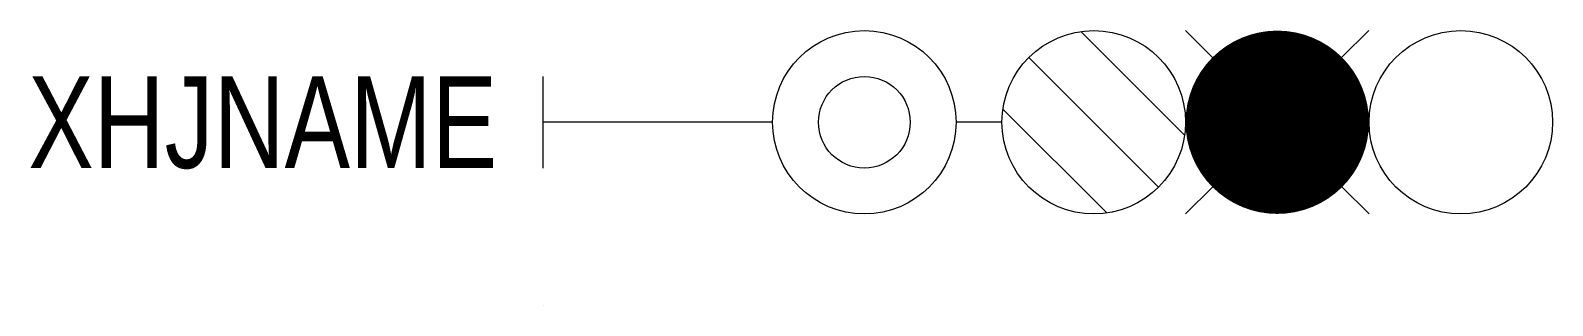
# Model space of a CAD drawing. Header units: inches. Extents: x -11.2 to 22, y 0 to 6.
import ezdxf
from ezdxf.enums import TextEntityAlignment as Align

# ---------------------------------------------------------------- set-up
doc = ezdxf.new("R2010")
doc.units = ezdxf.units.IN
doc.header["$MEASUREMENT"] = 0

msp = doc.modelspace()

# ---------------------------------------------------------------- linework, layer by layer
at = {"color": 2}
for p, q in [((11.717, 5.98), (13.98, 3.717)), ((10.586, 5.414), (13.414, 2.586)), ((10.02, 4.283), (12.283, 2.02))]:
    msp.add_line(p, q, dxfattribs=at)
at = {"color": 1, "linetype": 'ByBlock', "ltscale": 3}
for p, q in [((14.586, 5.414), (14, 6)), ((17.995, 6.005), (17.409, 5.419)), ((14.586, 2.586), (14, 2)), ((18, 2), (17.414, 2.586))]:
    msp.add_line(p, q, dxfattribs=at)
at = {"color": 7}
for p, q in [((0, 3), (0, 5)), ((5, 4), (0, 4)), ((10, 4), (9, 4))]:
    msp.add_line(p, q, dxfattribs=at)
msp.add_line((0, 0.001), (0, -0.001))
at = {"color": 1, "const_width": 2}
msp.add_lwpolyline([(17, 4, 1), (15, 4, 1)], format="xyb", close=True, dxfattribs=at)
at = {"color": 7}
for radius in [2, 1]:
    msp.add_circle((7, 4), radius, dxfattribs=at)
at = {"color": 2}
msp.add_circle((12, 4), 2, dxfattribs=at)
at = {"color": 3}
msp.add_circle((20, 4), 2, dxfattribs=at)

# ---------------------------------------------------------------- texts
at = {"width": 0.8}
msp.add_attdef('XHJNAME', text='X4', height=2, dxfattribs=at).set_placement((-1, 3), align=Align.RIGHT)

doc.saveas('drawing.dxf')
